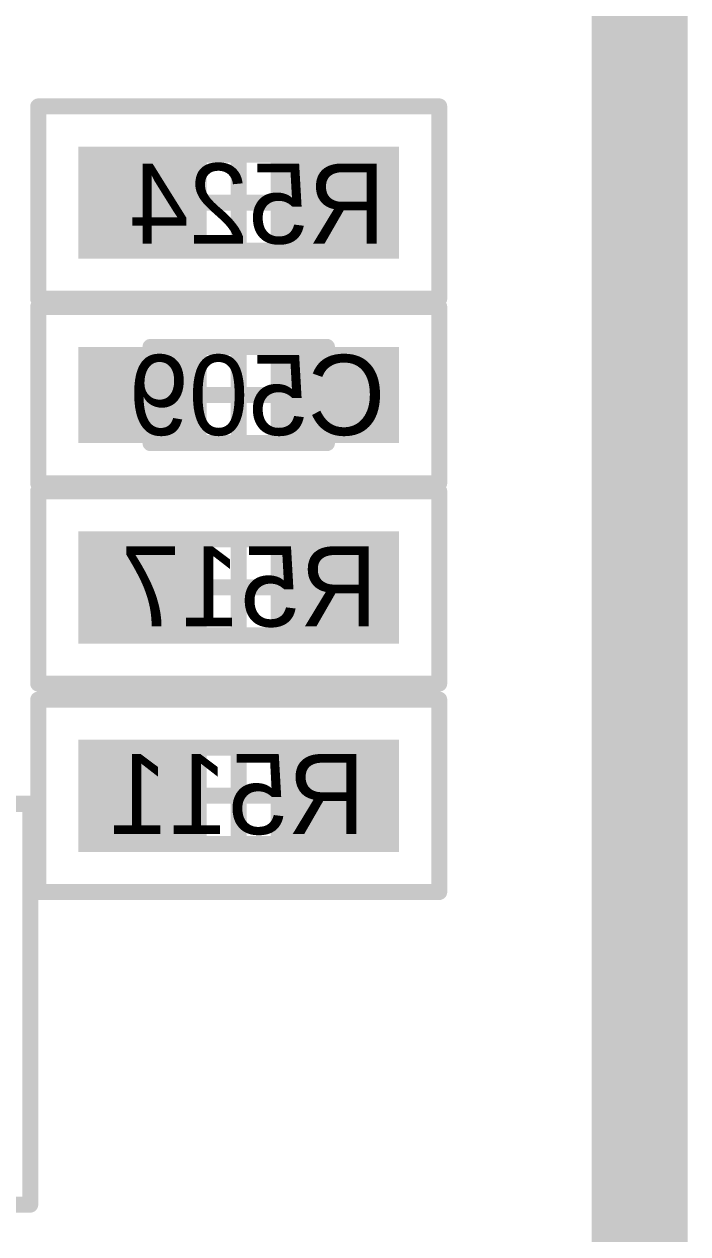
# Model space of a CAD drawing. Header units: millimetres. Extents: x 33.3 to 111.9, y 29.8 to 74.8.
# Drawn here: x 107.73 to 111.87, y 45.77 to 53.31 of the extents above; entities that cross this region are included whole.
import ezdxf

# ---------------------------------------------------------------- set-up
doc = ezdxf.new("R2010")
doc.units = ezdxf.units.MM
for name, color, linetype in [('BottomLayer', 5, 'Continuous'), ('BottomOverlay', 54, 'Continuous'), ('BottomPaste', 16, 'Continuous'), ('KeepOutLayer', 6, 'Continuous'), ('Mechanical1', 6, 'Continuous'), ('Mechanical14', 56, 'Continuous'), ('Mechanical16', 56, 'Continuous'), ('Mechanical17', 56, 'Continuous')]:
    doc.layers.add(name, color=color, linetype=linetype)

# ---------------------------------------------------------------- blocks, each defined once
blk = doc.blocks.new('RESC0402_1005__N_B_105')
at = {"layer": 'BottomLayer'}
for points in [[(-1, 0.35), (-1, -0.35), (-0.2, 0.35), (-0.2, -0.35)], [(0.2, 0.35), (0.2, -0.35), (1, 0.35), (1, -0.35)]]:
    blk.add_solid(points, dxfattribs=at)
at = {"layer": 'BottomPaste'}
for points in [[(-1, 0.35), (-1, -0.35), (-0.2, 0.35), (-0.2, -0.35)], [(0.2, 0.35), (0.2, -0.35), (1, 0.35), (1, -0.35)]]:
    blk.add_solid(points, dxfattribs=at)
at = {"layer": 'Mechanical14', "const_width": 0.1}
for points in [[(0.55, 0.3), (-0.55, 0.3)], [(-0.55, 0.3), (-0.55, -0.3)], [(0.55, 0.3), (0.55, -0.3)], [(0.55, -0.3), (-0.55, -0.3)]]:
    blk.add_lwpolyline(points, dxfattribs=at)
at = {"layer": 'Mechanical14', "const_width": 0.05}
for points in [[(-0.575, 0.3, 1), (-0.525, 0.3, 1)], [(-0.575, 0.3, 1), (-0.525, 0.3, 1)], [(0.525, 0.3, 1), (0.575, 0.3, 1)], [(0.525, 0.3, 1), (0.575, 0.3, 1)], [(-0.575, -0.3, 1), (-0.525, -0.3, 1)], [(-0.575, -0.3, 1), (-0.525, -0.3, 1)], [(0.525, -0.3, 1), (0.575, -0.3, 1)], [(0.525, -0.3, 1), (0.575, -0.3, 1)]]:
    blk.add_lwpolyline(points, format="xyb", close=True, dxfattribs=at)
at = {"layer": 'Mechanical16', "const_width": 0.1}
for points in [[(1.25, 0.6), (-1.25, 0.6)], [(-1.25, 0.6), (-1.25, -0.6)], [(1.25, 0.6), (1.25, -0.6)], [(1.25, -0.6), (-1.25, -0.6)]]:
    blk.add_lwpolyline(points, dxfattribs=at)
at = {"layer": 'Mechanical16', "const_width": 0.05}
for points in [[(-1.275, 0.6, 1), (-1.225, 0.6, 1)], [(-1.275, 0.6, 1), (-1.225, 0.6, 1)], [(1.225, 0.6, 1), (1.275, 0.6, 1)], [(1.225, 0.6, 1), (1.275, 0.6, 1)], [(-1.275, -0.6, 1), (-1.225, -0.6, 1)], [(-1.275, -0.6, 1), (-1.225, -0.6, 1)], [(1.225, -0.6, 1), (1.275, -0.6, 1)], [(1.225, -0.6, 1), (1.275, -0.6, 1)]]:
    blk.add_lwpolyline(points, format="xyb", close=True, dxfattribs=at)
at = {"layer": 'Mechanical17', "const_width": 0.1}
for points in [[(0, 0.3), (0, -0.3)], [(0.3, 0), (-0.3, 0)]]:
    blk.add_lwpolyline(points, dxfattribs=at)
at = {"layer": 'Mechanical17', "const_width": 0.05}
for points in [[(-0.025, 0.3, 1), (0.025, 0.3, 1)], [(-0.325, 0, 1), (-0.275, 0, 1)], [(0.275, 0, 1), (0.325, 0, 1)], [(-0.025, -0.3, 1), (0.025, -0.3, 1)]]:
    blk.add_lwpolyline(points, format="xyb", close=True, dxfattribs=at)
blk = doc.blocks.new('RESC0402_1005__N_B_112')
at = {"layer": 'BottomLayer'}
for points in [[(-1, 0.35), (-1, -0.35), (-0.2, 0.35), (-0.2, -0.35)], [(0.2, 0.35), (0.2, -0.35), (1, 0.35), (1, -0.35)]]:
    blk.add_solid(points, dxfattribs=at)
at = {"layer": 'BottomPaste'}
for points in [[(-1, 0.35), (-1, -0.35), (-0.2, 0.35), (-0.2, -0.35)], [(0.2, 0.35), (0.2, -0.35), (1, 0.35), (1, -0.35)]]:
    blk.add_solid(points, dxfattribs=at)
at = {"layer": 'Mechanical14', "const_width": 0.1}
for points in [[(0.55, 0.3), (-0.55, 0.3)], [(-0.55, 0.3), (-0.55, -0.3)], [(0.55, 0.3), (0.55, -0.3)], [(0.55, -0.3), (-0.55, -0.3)]]:
    blk.add_lwpolyline(points, dxfattribs=at)
at = {"layer": 'Mechanical14', "const_width": 0.05}
for points in [[(-0.575, 0.3, 1), (-0.525, 0.3, 1)], [(-0.575, 0.3, 1), (-0.525, 0.3, 1)], [(0.525, 0.3, 1), (0.575, 0.3, 1)], [(0.525, 0.3, 1), (0.575, 0.3, 1)], [(-0.575, -0.3, 1), (-0.525, -0.3, 1)], [(-0.575, -0.3, 1), (-0.525, -0.3, 1)], [(0.525, -0.3, 1), (0.575, -0.3, 1)], [(0.525, -0.3, 1), (0.575, -0.3, 1)]]:
    blk.add_lwpolyline(points, format="xyb", close=True, dxfattribs=at)
at = {"layer": 'Mechanical16', "const_width": 0.1}
for points in [[(1.25, 0.6), (-1.25, 0.6)], [(-1.25, 0.6), (-1.25, -0.6)], [(1.25, 0.6), (1.25, -0.6)], [(1.25, -0.6), (-1.25, -0.6)]]:
    blk.add_lwpolyline(points, dxfattribs=at)
at = {"layer": 'Mechanical16', "const_width": 0.05}
for points in [[(-1.275, 0.6, 1), (-1.225, 0.6, 1)], [(-1.275, 0.6, 1), (-1.225, 0.6, 1)], [(1.225, 0.6, 1), (1.275, 0.6, 1)], [(1.225, 0.6, 1), (1.275, 0.6, 1)], [(-1.275, -0.6, 1), (-1.225, -0.6, 1)], [(-1.275, -0.6, 1), (-1.225, -0.6, 1)], [(1.225, -0.6, 1), (1.275, -0.6, 1)], [(1.225, -0.6, 1), (1.275, -0.6, 1)]]:
    blk.add_lwpolyline(points, format="xyb", close=True, dxfattribs=at)
at = {"layer": 'Mechanical17', "const_width": 0.1}
for points in [[(0, 0.3), (0, -0.3)], [(0.3, 0), (-0.3, 0)]]:
    blk.add_lwpolyline(points, dxfattribs=at)
at = {"layer": 'Mechanical17', "const_width": 0.05}
for points in [[(-0.025, 0.3, 1), (0.025, 0.3, 1)], [(-0.325, 0, 1), (-0.275, 0, 1)], [(0.275, 0, 1), (0.325, 0, 1)], [(-0.025, -0.3, 1), (0.025, -0.3, 1)]]:
    blk.add_lwpolyline(points, format="xyb", close=True, dxfattribs=at)
blk = doc.blocks.new('RESC0402_1005__N_B_114')
at = {"layer": 'BottomLayer'}
for points in [[(-1, 0.35), (-1, -0.35), (-0.2, 0.35), (-0.2, -0.35)], [(0.2, 0.35), (0.2, -0.35), (1, 0.35), (1, -0.35)]]:
    blk.add_solid(points, dxfattribs=at)
at = {"layer": 'BottomPaste'}
for points in [[(-1, 0.35), (-1, -0.35), (-0.2, 0.35), (-0.2, -0.35)], [(0.2, 0.35), (0.2, -0.35), (1, 0.35), (1, -0.35)]]:
    blk.add_solid(points, dxfattribs=at)
at = {"layer": 'Mechanical14', "const_width": 0.1}
for points in [[(0.55, 0.3), (-0.55, 0.3)], [(-0.55, -0.3), (-0.55, 0.3)], [(0.55, -0.3), (0.55, 0.3)], [(0.55, -0.3), (-0.55, -0.3)]]:
    blk.add_lwpolyline(points, dxfattribs=at)
at = {"layer": 'Mechanical14', "const_width": 0.05}
for points in [[(-0.575, 0.3, 1), (-0.525, 0.3, 1)], [(-0.575, 0.3, 1), (-0.525, 0.3, 1)], [(0.525, 0.3, 1), (0.575, 0.3, 1)], [(0.525, 0.3, 1), (0.575, 0.3, 1)], [(-0.575, -0.3, 1), (-0.525, -0.3, 1)], [(-0.575, -0.3, 1), (-0.525, -0.3, 1)], [(0.525, -0.3, 1), (0.575, -0.3, 1)], [(0.525, -0.3, 1), (0.575, -0.3, 1)]]:
    blk.add_lwpolyline(points, format="xyb", close=True, dxfattribs=at)
at = {"layer": 'Mechanical16', "const_width": 0.1}
for points in [[(1.25, 0.6), (-1.25, 0.6)], [(-1.25, -0.6), (-1.25, 0.6)], [(1.25, -0.6), (1.25, 0.6)], [(1.25, -0.6), (-1.25, -0.6)]]:
    blk.add_lwpolyline(points, dxfattribs=at)
at = {"layer": 'Mechanical16', "const_width": 0.05}
for points in [[(-1.275, 0.6, 1), (-1.225, 0.6, 1)], [(-1.275, 0.6, 1), (-1.225, 0.6, 1)], [(1.225, 0.6, 1), (1.275, 0.6, 1)], [(1.225, 0.6, 1), (1.275, 0.6, 1)], [(-1.275, -0.6, 1), (-1.225, -0.6, 1)], [(-1.275, -0.6, 1), (-1.225, -0.6, 1)], [(1.225, -0.6, 1), (1.275, -0.6, 1)], [(1.225, -0.6, 1), (1.275, -0.6, 1)]]:
    blk.add_lwpolyline(points, format="xyb", close=True, dxfattribs=at)
at = {"layer": 'Mechanical17', "const_width": 0.1}
for points in [[(0, -0.3), (0, 0.3)], [(0.3, 0), (-0.3, 0)]]:
    blk.add_lwpolyline(points, dxfattribs=at)
at = {"layer": 'Mechanical17', "const_width": 0.05}
for points in [[(-0.025, 0.3, 1), (0.025, 0.3, 1)], [(-0.325, 0, 1), (-0.275, 0, 1)], [(0.275, 0, 1), (0.325, 0, 1)], [(-0.025, -0.3, 1), (0.025, -0.3, 1)]]:
    blk.add_lwpolyline(points, format="xyb", close=True, dxfattribs=at)
blk = doc.blocks.new('RESC0402_1005__N_B_118')
at = {"layer": 'BottomLayer'}
for points in [[(-1, 0.35), (-1, -0.35), (-0.2, 0.35), (-0.2, -0.35)], [(0.2, 0.35), (0.2, -0.35), (1, 0.35), (1, -0.35)]]:
    blk.add_solid(points, dxfattribs=at)
at = {"layer": 'BottomPaste'}
for points in [[(-1, 0.35), (-1, -0.35), (-0.2, 0.35), (-0.2, -0.35)], [(0.2, 0.35), (0.2, -0.35), (1, 0.35), (1, -0.35)]]:
    blk.add_solid(points, dxfattribs=at)
at = {"layer": 'Mechanical14', "const_width": 0.1}
for points in [[(-0.55, 0.3), (0.55, 0.3)], [(-0.55, -0.3), (-0.55, 0.3)], [(0.55, -0.3), (0.55, 0.3)], [(-0.55, -0.3), (0.55, -0.3)]]:
    blk.add_lwpolyline(points, dxfattribs=at)
at = {"layer": 'Mechanical14', "const_width": 0.05}
for points in [[(-0.575, 0.3, 1), (-0.525, 0.3, 1)], [(-0.575, 0.3, 1), (-0.525, 0.3, 1)], [(0.525, 0.3, 1), (0.575, 0.3, 1)], [(0.525, 0.3, 1), (0.575, 0.3, 1)], [(-0.575, -0.3, 1), (-0.525, -0.3, 1)], [(-0.575, -0.3, 1), (-0.525, -0.3, 1)], [(0.525, -0.3, 1), (0.575, -0.3, 1)], [(0.525, -0.3, 1), (0.575, -0.3, 1)]]:
    blk.add_lwpolyline(points, format="xyb", close=True, dxfattribs=at)
at = {"layer": 'Mechanical16', "const_width": 0.1}
for points in [[(-1.25, 0.6), (1.25, 0.6)], [(-1.25, -0.6), (-1.25, 0.6)], [(1.25, -0.6), (1.25, 0.6)], [(-1.25, -0.6), (1.25, -0.6)]]:
    blk.add_lwpolyline(points, dxfattribs=at)
at = {"layer": 'Mechanical16', "const_width": 0.05}
for points in [[(-1.275, 0.6, 1), (-1.225, 0.6, 1)], [(-1.275, 0.6, 1), (-1.225, 0.6, 1)], [(1.225, 0.6, 1), (1.275, 0.6, 1)], [(1.225, 0.6, 1), (1.275, 0.6, 1)], [(-1.275, -0.6, 1), (-1.225, -0.6, 1)], [(-1.275, -0.6, 1), (-1.225, -0.6, 1)], [(1.225, -0.6, 1), (1.275, -0.6, 1)], [(1.225, -0.6, 1), (1.275, -0.6, 1)]]:
    blk.add_lwpolyline(points, format="xyb", close=True, dxfattribs=at)
at = {"layer": 'Mechanical17', "const_width": 0.1}
for points in [[(0, -0.3), (0, 0.3)], [(-0.3, 0), (0.3, 0)]]:
    blk.add_lwpolyline(points, dxfattribs=at)
at = {"layer": 'Mechanical17', "const_width": 0.05}
for points in [[(-0.025, 0.3, 1), (0.025, 0.3, 1)], [(-0.325, 0, 1), (-0.275, 0, 1)], [(0.275, 0, 1), (0.325, 0, 1)], [(-0.025, -0.3, 1), (0.025, -0.3, 1)]]:
    blk.add_lwpolyline(points, format="xyb", close=True, dxfattribs=at)
blk = doc.blocks.new('CAPC0402_1005__N_B_299')
at = {"layer": 'BottomLayer'}
for points in [[(-1, 0.3), (-1, -0.3), (-0.2, 0.3), (-0.2, -0.3)], [(0.2, 0.3), (0.2, -0.3), (1, 0.3), (1, -0.3)]]:
    blk.add_solid(points, dxfattribs=at)
at = {"layer": 'BottomPaste'}
for points in [[(-1, 0.3), (-1, -0.3), (-0.2, 0.3), (-0.2, -0.3)], [(0.2, 0.3), (0.2, -0.3), (1, 0.3), (1, -0.3)]]:
    blk.add_solid(points, dxfattribs=at)
at = {"layer": 'Mechanical14', "const_width": 0.1}
for points in [[(0.55, 0.3), (-0.55, 0.3)], [(-0.55, 0.3), (-0.55, -0.3)], [(0.55, 0.3), (0.55, -0.3)], [(0.55, -0.3), (-0.55, -0.3)]]:
    blk.add_lwpolyline(points, dxfattribs=at)
at = {"layer": 'Mechanical14', "const_width": 0.05}
for points in [[(-0.575, 0.3, 1), (-0.525, 0.3, 1)], [(-0.575, 0.3, 1), (-0.525, 0.3, 1)], [(0.525, 0.3, 1), (0.575, 0.3, 1)], [(0.525, 0.3, 1), (0.575, 0.3, 1)], [(-0.575, -0.3, 1), (-0.525, -0.3, 1)], [(-0.575, -0.3, 1), (-0.525, -0.3, 1)], [(0.525, -0.3, 1), (0.575, -0.3, 1)], [(0.525, -0.3, 1), (0.575, -0.3, 1)]]:
    blk.add_lwpolyline(points, format="xyb", close=True, dxfattribs=at)
at = {"layer": 'Mechanical16', "const_width": 0.1}
for points in [[(1.25, 0.55), (-1.25, 0.55)], [(-1.25, 0.55), (-1.25, -0.55)], [(1.25, 0.55), (1.25, -0.55)], [(1.25, -0.55), (-1.25, -0.55)]]:
    blk.add_lwpolyline(points, dxfattribs=at)
at = {"layer": 'Mechanical16', "const_width": 0.05}
for points in [[(-1.275, 0.55, 1), (-1.225, 0.55, 1)], [(-1.275, 0.55, 1), (-1.225, 0.55, 1)], [(1.225, 0.55, 1), (1.275, 0.55, 1)], [(1.225, 0.55, 1), (1.275, 0.55, 1)], [(-1.275, -0.55, 1), (-1.225, -0.55, 1)], [(-1.275, -0.55, 1), (-1.225, -0.55, 1)], [(1.225, -0.55, 1), (1.275, -0.55, 1)], [(1.225, -0.55, 1), (1.275, -0.55, 1)]]:
    blk.add_lwpolyline(points, format="xyb", close=True, dxfattribs=at)
at = {"layer": 'Mechanical17', "const_width": 0.1}
for points in [[(0, 0.3), (0, -0.3)], [(0.3, 0), (-0.3, 0)]]:
    blk.add_lwpolyline(points, dxfattribs=at)
at = {"layer": 'Mechanical17', "const_width": 0.05}
for points in [[(-0.025, 0.3, 1), (0.025, 0.3, 1)], [(-0.325, 0, 1), (-0.275, 0, 1)], [(0.275, 0, 1), (0.325, 0, 1)], [(-0.025, -0.3, 1), (0.025, -0.3, 1)]]:
    blk.add_lwpolyline(points, format="xyb", close=True, dxfattribs=at)

msp = doc.modelspace()

# ---------------------------------------------------------------- linework, layer by layer
at = {"layer": 'KeepOutLayer', "const_width": 0.6}
msp.add_lwpolyline([(111.567, 33.999), (111.567, 68.499)], dxfattribs=at)
at = {"layer": 'Mechanical1', "const_width": 0.1}
msp.add_lwpolyline([(111.567, 33.999), (111.567, 68.499)], dxfattribs=at)

# ---------------------------------------------------------------- block references
for name, p, rotation in [('RESC0402_1005__N_B_105', (109.067, 52.199), 180), ('CAPC0402_1005__N_B_299', (109.067, 50.999), 180), ('RESC0402_1005__N_B_112', (109.067, 49.799), 180), ('RESC0402_1005__N_B_118', (109.067, 48.499), 360), ('RESC0402_1005__N_B_114', (107.167, 47.199), 270)]:
    msp.add_blockref(name, p, dxfattribs=dict(rotation=rotation))

# ---------------------------------------------------------------- texts
at = {"layer": 'BottomOverlay', "text_generation_flag": 2}
for s, p in [('R524', (109.982, 51.943)), ('C509', (109.982, 50.7492)), ('R517', (109.9312, 49.5554)), ('R511', (109.855, 48.26))]:
    msp.add_text(s, height=0.5, dxfattribs=at).set_placement(p)

doc.saveas('drawing.dxf')
